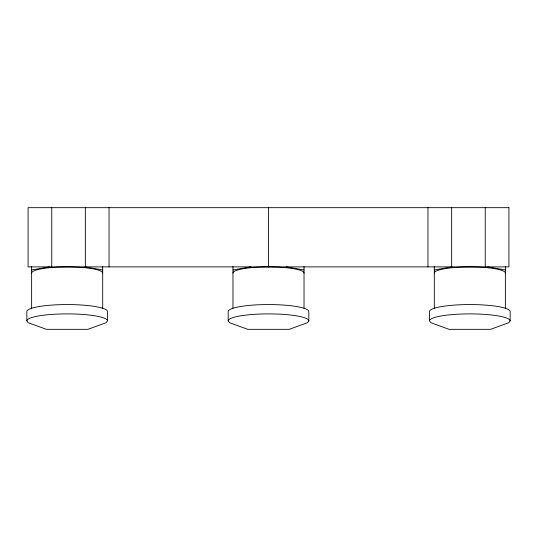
<?xml version="1.0" encoding="UTF-8"?>
<svg xmlns="http://www.w3.org/2000/svg" width="537" height="537" viewBox="0 0 537 537"><rect width="100%" height="100%" fill="white"/><g stroke="black" fill="none" stroke-linecap="round" stroke-linejoin="round"><path stroke-width="0.81" d="M107.467 320.891L106.078 322.724L87.914 329.329L46.404 329.329L28.239 322.724L26.85 320.891L26.85 311.561A40.309 7.001 0 0 1 67.159 304.56A40.309 7.001 0 0 1 107.467 311.561L107.467 320.891A40.309 7.001 0 0 0 67.159 313.89A40.309 7.001 0 0 0 26.85 320.891M308.809 320.891L307.419 322.724L289.255 329.329L247.745 329.329L229.581 322.724L228.191 320.891L228.191 311.561A40.309 7.001 0 0 1 268.5 304.56A40.309 7.001 0 0 1 308.809 311.561L308.809 320.891A40.309 7.001 0 0 0 268.5 313.89A40.309 7.001 0 0 0 228.191 320.891M510.15 320.891L508.761 322.724L490.596 329.329L449.086 329.329L430.922 322.724L429.533 320.891L429.533 311.561A40.309 7.001 0 0 1 469.841 304.56A40.309 7.001 0 0 1 510.15 311.561L510.15 320.891A40.309 7.001 0 0 0 469.841 313.89A40.309 7.001 0 0 0 429.533 320.891M31.629 269.977L49.391 266.889M232.971 269.977L250.732 266.889M434.312 269.977L452.073 266.889M487.609 266.889L505.371 269.977M286.268 266.889L304.029 269.977M84.927 266.889L102.688 269.977M505.371 266.513L505.371 308.211M485.24 207.671L485.24 266.889M451.657 207.671L451.657 266.889M434.312 266.513L434.312 308.211M427.969 207.671L427.969 266.889M304.029 266.513L304.029 308.211M268.5 207.671L268.5 266.889A35.529 6.169 0 0 0 232.971 273.071M232.971 266.513L232.971 308.211M109.031 207.671L109.031 266.889M102.688 266.513L102.688 308.211M85.343 207.671L85.343 266.889M51.76 207.671L51.76 266.889M31.629 266.513L31.629 308.211M434.312 273.071A35.529 6.169 0 0 1 469.841 266.896A35.529 6.169 0 0 1 505.371 273.071M31.629 273.071A35.529 6.169 0 0 1 67.159 266.896A35.529 6.169 0 0 1 102.688 273.071M268.5 266.896A35.529 6.169 0 0 1 304.029 273.071M508.922 207.671L28.078 207.671L28.078 266.889L508.922 266.889L508.922 207.671"/></g></svg>
